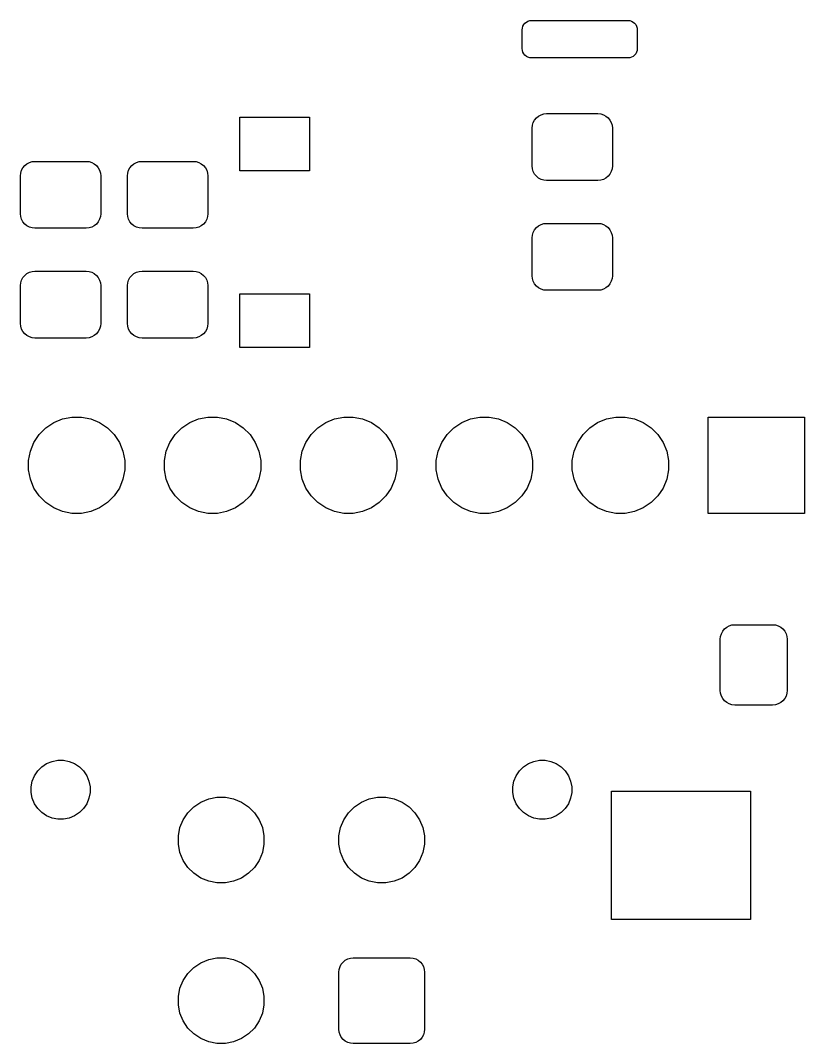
# Model space of a CAD drawing. Extents: x 5.41 to 6.98, y -4.4 to -2.82.
# Drawn here: x 5.994 to 6.571, y -4.398 to -3.646 of the extents above; entities that cross this region are included whole.
import ezdxf

# ---------------------------------------------------------------- set-up
doc = ezdxf.new("R2010")
doc.units = 0
doc.header["$MEASUREMENT"] = 0
doc.layers.add('BLACK', color=7, linetype='CONTINUOUS')

msp = doc.modelspace()

# ---------------------------------------------------------------- linework, layer by layer
at = {"layer": 'BLACK', "linetype": 'CONTINUOUS'}
for p, q in [((6.36521, -3.64824), (6.36625, -3.64738)), ((6.36625, -3.64738), (6.36744, -3.64674)), ((6.36744, -3.64674), (6.36873, -3.64635)), ((6.36873, -3.64635), (6.37008, -3.64622)), ((6.37008, -3.64622), (6.44094, -3.64622)), ((6.44094, -3.64622), (6.44229, -3.64635)), ((6.44229, -3.64635), (6.44358, -3.64674)), ((6.44358, -3.64674), (6.44477, -3.64738)), ((6.44477, -3.64738), (6.44582, -3.64824)), ((6.36319, -3.65311), (6.36332, -3.65177)), ((6.36319, -3.66689), (6.36319, -3.65311)), ((6.36332, -3.65177), (6.36371, -3.65047)), ((6.36371, -3.65047), (6.36435, -3.64928)), ((6.36435, -3.64928), (6.36521, -3.64824)), ((6.44582, -3.64824), (6.44667, -3.64928)), ((6.44667, -3.64928), (6.44731, -3.65047)), ((6.44731, -3.65047), (6.4477, -3.65177)), ((6.4477, -3.65177), (6.44783, -3.65311)), ((6.44783, -3.65311), (6.44783, -3.66689)), ((6.36332, -3.66823), (6.36319, -3.66689)), ((6.36371, -3.66953), (6.36332, -3.66823)), ((6.36435, -3.67072), (6.36371, -3.66953)), ((6.36521, -3.67176), (6.36435, -3.67072)), ((6.44667, -3.67072), (6.44582, -3.67176)), ((6.44731, -3.66953), (6.44667, -3.67072)), ((6.4477, -3.66823), (6.44731, -3.66953)), ((6.44783, -3.66689), (6.4477, -3.66823)), ((6.36625, -3.67262), (6.36521, -3.67176)), ((6.36744, -3.67326), (6.36625, -3.67262)), ((6.36873, -3.67365), (6.36744, -3.67326)), ((6.37008, -3.67378), (6.36873, -3.67365)), ((6.44094, -3.67378), (6.37008, -3.67378)), ((6.44229, -3.67365), (6.44094, -3.67378)), ((6.44358, -3.67326), (6.44229, -3.67365)), ((6.44477, -3.67262), (6.44358, -3.67326)), ((6.44582, -3.67176), (6.44477, -3.67262)), ((6.37523, -3.71649), (6.37708, -3.7155)), ((6.37708, -3.7155), (6.37908, -3.71489)), ((6.37908, -3.71489), (6.38117, -3.71469)), ((6.38117, -3.71469), (6.41883, -3.71469)), ((6.41883, -3.71469), (6.42092, -3.71489)), ((6.42092, -3.71489), (6.42292, -3.7155)), ((6.42292, -3.7155), (6.42477, -3.71649)), ((6.15551, -3.75669), (6.15551, -3.71732)), ((6.15551, -3.71732), (6.20669, -3.71732)), ((6.20669, -3.71732), (6.20669, -3.75669)), ((6.37047, -3.72538), (6.37068, -3.7233)), ((6.37068, -3.7233), (6.37129, -3.72129)), ((6.37129, -3.72129), (6.37228, -3.71944)), ((6.37228, -3.71944), (6.37361, -3.71782)), ((6.37361, -3.71782), (6.37523, -3.71649)), ((6.42477, -3.71649), (6.42639, -3.71782)), ((6.42639, -3.71782), (6.42772, -3.71944)), ((6.42772, -3.71944), (6.42871, -3.72129)), ((6.42871, -3.72129), (6.42932, -3.7233)), ((6.42932, -3.7233), (6.42953, -3.72538)), ((6.37047, -3.7532), (6.37047, -3.72538)), ((6.42953, -3.72538), (6.42953, -3.7532)), ((5.9959, -3.75456), (5.99723, -3.75294)), ((5.99723, -3.75294), (5.99885, -3.75161)), ((5.99885, -3.75161), (6.0007, -3.75062)), ((6.0007, -3.75062), (6.00271, -3.75001)), ((6.00271, -3.75001), (6.00479, -3.7498)), ((6.00479, -3.7498), (6.04245, -3.7498)), ((6.04245, -3.7498), (6.04454, -3.75001)), ((6.04454, -3.75001), (6.04655, -3.75062)), ((6.04655, -3.75062), (6.04839, -3.75161)), ((6.04839, -3.75161), (6.05002, -3.75294)), ((6.05002, -3.75294), (6.05135, -3.75456)), ((6.07464, -3.75456), (6.07597, -3.75294)), ((6.07597, -3.75294), (6.07759, -3.75161)), ((6.07759, -3.75161), (6.07944, -3.75062)), ((6.07944, -3.75062), (6.08145, -3.75001)), ((6.08145, -3.75001), (6.08353, -3.7498)), ((6.08353, -3.7498), (6.12119, -3.7498)), ((6.12119, -3.7498), (6.12328, -3.75001)), ((6.12328, -3.75001), (6.12529, -3.75062)), ((6.12529, -3.75062), (6.12714, -3.75161)), ((6.12714, -3.75161), (6.12876, -3.75294)), ((6.12876, -3.75294), (6.13009, -3.75456)), ((6.37068, -3.75529), (6.37047, -3.7532)), ((6.42953, -3.7532), (6.42932, -3.75529)), ((5.99409, -3.7605), (5.9943, -3.75841)), ((5.99409, -3.78832), (5.99409, -3.7605)), ((5.9943, -3.75841), (5.99491, -3.75641)), ((5.99491, -3.75641), (5.9959, -3.75456)), ((6.05135, -3.75456), (6.05234, -3.75641)), ((6.05234, -3.75641), (6.05294, -3.75841)), ((6.05294, -3.75841), (6.05315, -3.7605)), ((6.05315, -3.7605), (6.05315, -3.78832)), ((6.07283, -3.7605), (6.07304, -3.75841)), ((6.07283, -3.78832), (6.07283, -3.7605)), ((6.07304, -3.75841), (6.07365, -3.75641)), ((6.07365, -3.75641), (6.07464, -3.75456)), ((6.13009, -3.75456), (6.13108, -3.75641)), ((6.13108, -3.75641), (6.13168, -3.75841)), ((6.13168, -3.75841), (6.13189, -3.7605)), ((6.13189, -3.7605), (6.13189, -3.78832)), ((6.20669, -3.75669), (6.15551, -3.75669)), ((6.37129, -3.75729), (6.37068, -3.75529)), ((6.37228, -3.75914), (6.37129, -3.75729)), ((6.37361, -3.76076), (6.37228, -3.75914)), ((6.37523, -3.76209), (6.37361, -3.76076)), ((6.42639, -3.76076), (6.42477, -3.76209)), ((6.42772, -3.75914), (6.42639, -3.76076)), ((6.42871, -3.75729), (6.42772, -3.75914)), ((6.42932, -3.75529), (6.42871, -3.75729)), ((6.37708, -3.76308), (6.37523, -3.76209)), ((6.37908, -3.76369), (6.37708, -3.76308)), ((6.38117, -3.7639), (6.37908, -3.76369)), ((6.41883, -3.7639), (6.38117, -3.7639)), ((6.42092, -3.76369), (6.41883, -3.7639)), ((6.42292, -3.76308), (6.42092, -3.76369)), ((6.42477, -3.76209), (6.42292, -3.76308)), ((5.9943, -3.7904), (5.99409, -3.78832)), ((5.99491, -3.79241), (5.9943, -3.7904)), ((6.05294, -3.7904), (6.05234, -3.79241)), ((6.05315, -3.78832), (6.05294, -3.7904)), ((6.07304, -3.7904), (6.07283, -3.78832)), ((6.07365, -3.79241), (6.07304, -3.7904)), ((6.13168, -3.7904), (6.13108, -3.79241)), ((6.13189, -3.78832), (6.13168, -3.7904)), ((5.9959, -3.79426), (5.99491, -3.79241)), ((5.99723, -3.79588), (5.9959, -3.79426)), ((5.99885, -3.79721), (5.99723, -3.79588)), ((6.0007, -3.7982), (5.99885, -3.79721)), ((6.00271, -3.79881), (6.0007, -3.7982)), ((6.04655, -3.7982), (6.04454, -3.79881)), ((6.04839, -3.79721), (6.04655, -3.7982)), ((6.05002, -3.79588), (6.04839, -3.79721)), ((6.05135, -3.79426), (6.05002, -3.79588)), ((6.05234, -3.79241), (6.05135, -3.79426)), ((6.07464, -3.79426), (6.07365, -3.79241)), ((6.07597, -3.79588), (6.07464, -3.79426)), ((6.07759, -3.79721), (6.07597, -3.79588)), ((6.07944, -3.7982), (6.07759, -3.79721)), ((6.08145, -3.79881), (6.07944, -3.7982)), ((6.12529, -3.7982), (6.12328, -3.79881)), ((6.12714, -3.79721), (6.12529, -3.7982)), ((6.12876, -3.79588), (6.12714, -3.79721)), ((6.13009, -3.79426), (6.12876, -3.79588)), ((6.13108, -3.79241), (6.13009, -3.79426)), ((6.37228, -3.80015), (6.37361, -3.79853)), ((6.37361, -3.79853), (6.37523, -3.7972)), ((6.37523, -3.7972), (6.37708, -3.79621)), ((6.37708, -3.79621), (6.37908, -3.7956)), ((6.37908, -3.7956), (6.38117, -3.79539)), ((6.38117, -3.79539), (6.41883, -3.79539)), ((6.41883, -3.79539), (6.42092, -3.7956)), ((6.42092, -3.7956), (6.42292, -3.79621)), ((6.42292, -3.79621), (6.42477, -3.7972)), ((6.42477, -3.7972), (6.42639, -3.79853)), ((6.42639, -3.79853), (6.42772, -3.80015)), ((6.00479, -3.79902), (6.00271, -3.79881)), ((6.04245, -3.79902), (6.00479, -3.79902)), ((6.04454, -3.79881), (6.04245, -3.79902)), ((6.08353, -3.79902), (6.08145, -3.79881)), ((6.12119, -3.79902), (6.08353, -3.79902)), ((6.12328, -3.79881), (6.12119, -3.79902)), ((6.37047, -3.80609), (6.37068, -3.804)), ((6.37047, -3.83391), (6.37047, -3.80609)), ((6.37068, -3.804), (6.37129, -3.802)), ((6.37129, -3.802), (6.37228, -3.80015)), ((6.42772, -3.80015), (6.42871, -3.802)), ((6.42871, -3.802), (6.42932, -3.804)), ((6.42932, -3.804), (6.42953, -3.80609)), ((6.42953, -3.80609), (6.42953, -3.83391)), ((5.99491, -3.83712), (5.9959, -3.83527)), ((5.9959, -3.83527), (5.99723, -3.83365)), ((5.99723, -3.83365), (5.99885, -3.83231)), ((5.99885, -3.83231), (6.0007, -3.83133)), ((6.0007, -3.83133), (6.00271, -3.83072)), ((6.00271, -3.83072), (6.00479, -3.83051)), ((6.00479, -3.83051), (6.04245, -3.83051)), ((6.04245, -3.83051), (6.04454, -3.83072)), ((6.04454, -3.83072), (6.04655, -3.83133)), ((6.04655, -3.83133), (6.04839, -3.83231)), ((6.04839, -3.83231), (6.05002, -3.83365)), ((6.05002, -3.83365), (6.05135, -3.83527)), ((6.05135, -3.83527), (6.05234, -3.83712)), ((6.07365, -3.83712), (6.07464, -3.83527)), ((6.07464, -3.83527), (6.07597, -3.83365)), ((6.07597, -3.83365), (6.07759, -3.83231)), ((6.07759, -3.83231), (6.07944, -3.83133)), ((6.07944, -3.83133), (6.08145, -3.83072)), ((6.08145, -3.83072), (6.08353, -3.83051)), ((6.08353, -3.83051), (6.12119, -3.83051)), ((6.12119, -3.83051), (6.12328, -3.83072)), ((6.12328, -3.83072), (6.12529, -3.83133)), ((6.12529, -3.83133), (6.12714, -3.83231)), ((6.12714, -3.83231), (6.12876, -3.83365)), ((6.12876, -3.83365), (6.13009, -3.83527)), ((6.13009, -3.83527), (6.13108, -3.83712)), ((6.37068, -3.836), (6.37047, -3.83391)), ((6.37129, -3.838), (6.37068, -3.836)), ((6.42932, -3.836), (6.42871, -3.838)), ((6.42953, -3.83391), (6.42932, -3.836)), ((5.99409, -3.84121), (5.9943, -3.83912)), ((5.99409, -3.86903), (5.99409, -3.84121)), ((5.9943, -3.83912), (5.99491, -3.83712)), ((6.05234, -3.83712), (6.05294, -3.83912)), ((6.05294, -3.83912), (6.05315, -3.84121)), ((6.05315, -3.84121), (6.05315, -3.86903)), ((6.07283, -3.84121), (6.07304, -3.83912)), ((6.07283, -3.86903), (6.07283, -3.84121)), ((6.07304, -3.83912), (6.07365, -3.83712)), ((6.13108, -3.83712), (6.13168, -3.83912)), ((6.13168, -3.83912), (6.13189, -3.84121)), ((6.13189, -3.84121), (6.13189, -3.86903)), ((6.37228, -3.83985), (6.37129, -3.838)), ((6.37361, -3.84147), (6.37228, -3.83985)), ((6.37523, -3.8428), (6.37361, -3.84147)), ((6.37708, -3.84379), (6.37523, -3.8428)), ((6.37908, -3.8444), (6.37708, -3.84379)), ((6.42292, -3.84379), (6.42092, -3.8444)), ((6.42477, -3.8428), (6.42292, -3.84379)), ((6.42639, -3.84147), (6.42477, -3.8428)), ((6.42772, -3.83985), (6.42639, -3.84147)), ((6.42871, -3.838), (6.42772, -3.83985)), ((6.15551, -3.88661), (6.15551, -3.84724)), ((6.15551, -3.84724), (6.20669, -3.84724)), ((6.20669, -3.84724), (6.20669, -3.88661)), ((6.38117, -3.84461), (6.37908, -3.8444)), ((6.41883, -3.84461), (6.38117, -3.84461)), ((6.42092, -3.8444), (6.41883, -3.84461)), ((5.9943, -3.87111), (5.99409, -3.86903)), ((5.99491, -3.87312), (5.9943, -3.87111)), ((5.9959, -3.87497), (5.99491, -3.87312)), ((6.05234, -3.87312), (6.05135, -3.87497)), ((6.05294, -3.87111), (6.05234, -3.87312)), ((6.05315, -3.86903), (6.05294, -3.87111)), ((6.07304, -3.87111), (6.07283, -3.86903)), ((6.07365, -3.87312), (6.07304, -3.87111)), ((6.07464, -3.87497), (6.07365, -3.87312)), ((6.13108, -3.87312), (6.13009, -3.87497)), ((6.13168, -3.87111), (6.13108, -3.87312)), ((6.13189, -3.86903), (6.13168, -3.87111)), ((5.99723, -3.87659), (5.9959, -3.87497)), ((5.99885, -3.87792), (5.99723, -3.87659)), ((6.0007, -3.87891), (5.99885, -3.87792)), ((6.00271, -3.87952), (6.0007, -3.87891)), ((6.00479, -3.87972), (6.00271, -3.87952)), ((6.04245, -3.87972), (6.00479, -3.87972)), ((6.04454, -3.87952), (6.04245, -3.87972)), ((6.04655, -3.87891), (6.04454, -3.87952)), ((6.04839, -3.87792), (6.04655, -3.87891)), ((6.05002, -3.87659), (6.04839, -3.87792)), ((6.05135, -3.87497), (6.05002, -3.87659)), ((6.07597, -3.87659), (6.07464, -3.87497)), ((6.07759, -3.87792), (6.07597, -3.87659)), ((6.07944, -3.87891), (6.07759, -3.87792)), ((6.08145, -3.87952), (6.07944, -3.87891)), ((6.08353, -3.87972), (6.08145, -3.87952)), ((6.12119, -3.87972), (6.08353, -3.87972)), ((6.12328, -3.87952), (6.12119, -3.87972)), ((6.12529, -3.87891), (6.12328, -3.87952)), ((6.12714, -3.87792), (6.12529, -3.87891)), ((6.12876, -3.87659), (6.12714, -3.87792)), ((6.13009, -3.87497), (6.12876, -3.87659)), ((6.20669, -3.88661), (6.15551, -3.88661)), ((6.01865, -3.94183), (6.0251, -3.93916)), ((6.0251, -3.93916), (6.03194, -3.9378)), ((6.03194, -3.9378), (6.03892, -3.9378)), ((6.03892, -3.9378), (6.04577, -3.93916)), ((6.04577, -3.93916), (6.05222, -3.94183)), ((6.11865, -3.94183), (6.1251, -3.93916)), ((6.1251, -3.93916), (6.13194, -3.9378)), ((6.13194, -3.9378), (6.13892, -3.9378)), ((6.13892, -3.9378), (6.14577, -3.93916)), ((6.14577, -3.93916), (6.15222, -3.94183)), ((6.21865, -3.94183), (6.2251, -3.93916)), ((6.2251, -3.93916), (6.23194, -3.9378)), ((6.23194, -3.9378), (6.23892, -3.9378)), ((6.23892, -3.9378), (6.24577, -3.93916)), ((6.24577, -3.93916), (6.25222, -3.94183)), ((6.31865, -3.94183), (6.3251, -3.93916)), ((6.3251, -3.93916), (6.33194, -3.9378)), ((6.33194, -3.9378), (6.33892, -3.9378)), ((6.33892, -3.9378), (6.34577, -3.93916)), ((6.34577, -3.93916), (6.35222, -3.94183)), ((6.41865, -3.94183), (6.4251, -3.93916)), ((6.4251, -3.93916), (6.43194, -3.9378)), ((6.43194, -3.9378), (6.43892, -3.9378)), ((6.43892, -3.9378), (6.44577, -3.93916)), ((6.44577, -3.93916), (6.45222, -3.94183)), ((6.5, -4.00866), (6.5, -3.9378)), ((6.5, -3.9378), (6.57087, -3.9378)), ((6.57087, -3.9378), (6.57087, -4.00866)), ((6.00791, -3.95064), (6.01285, -3.94571)), ((6.01285, -3.94571), (6.01865, -3.94183)), ((6.05222, -3.94183), (6.05802, -3.94571)), ((6.05802, -3.94571), (6.06296, -3.95064)), ((6.10791, -3.95064), (6.11285, -3.94571)), ((6.11285, -3.94571), (6.11865, -3.94183)), ((6.15222, -3.94183), (6.15802, -3.94571)), ((6.15802, -3.94571), (6.16296, -3.95064)), ((6.20791, -3.95064), (6.21285, -3.94571)), ((6.21285, -3.94571), (6.21865, -3.94183)), ((6.25222, -3.94183), (6.25802, -3.94571)), ((6.25802, -3.94571), (6.26296, -3.95064)), ((6.30791, -3.95064), (6.31285, -3.94571)), ((6.31285, -3.94571), (6.31865, -3.94183)), ((6.35222, -3.94183), (6.35802, -3.94571)), ((6.35802, -3.94571), (6.36296, -3.95064)), ((6.40791, -3.95064), (6.41285, -3.94571)), ((6.41285, -3.94571), (6.41865, -3.94183)), ((6.45222, -3.94183), (6.45802, -3.94571)), ((6.45802, -3.94571), (6.46296, -3.95064)), ((6.00136, -3.96289), (6.00403, -3.95644)), ((6.00403, -3.95644), (6.00791, -3.95064)), ((6.06296, -3.95064), (6.06683, -3.95644)), ((6.06683, -3.95644), (6.0695, -3.96289)), ((6.10136, -3.96289), (6.10403, -3.95644)), ((6.10403, -3.95644), (6.10791, -3.95064)), ((6.16296, -3.95064), (6.16683, -3.95644)), ((6.16683, -3.95644), (6.1695, -3.96289)), ((6.20136, -3.96289), (6.20403, -3.95644)), ((6.20403, -3.95644), (6.20791, -3.95064)), ((6.26296, -3.95064), (6.26683, -3.95644)), ((6.26683, -3.95644), (6.2695, -3.96289)), ((6.30136, -3.96289), (6.30403, -3.95644)), ((6.30403, -3.95644), (6.30791, -3.95064)), ((6.36296, -3.95064), (6.36683, -3.95644)), ((6.36683, -3.95644), (6.3695, -3.96289)), ((6.40136, -3.96289), (6.40403, -3.95644)), ((6.40403, -3.95644), (6.40791, -3.95064)), ((6.46296, -3.95064), (6.46683, -3.95644)), ((6.46683, -3.95644), (6.4695, -3.96289)), ((6, -3.96974), (6.00136, -3.96289)), ((6.0695, -3.96289), (6.07087, -3.96974)), ((6.1, -3.96974), (6.10136, -3.96289)), ((6.1695, -3.96289), (6.17087, -3.96974)), ((6.2, -3.96974), (6.20136, -3.96289)), ((6.2695, -3.96289), (6.27087, -3.96974)), ((6.3, -3.96974), (6.30136, -3.96289)), ((6.3695, -3.96289), (6.37087, -3.96974)), ((6.4, -3.96974), (6.40136, -3.96289)), ((6.4695, -3.96289), (6.47087, -3.96974)), ((6, -3.97672), (6, -3.96974)), ((6.07087, -3.96974), (6.07087, -3.97672)), ((6.1, -3.97672), (6.1, -3.96974)), ((6.17087, -3.96974), (6.17087, -3.97672)), ((6.2, -3.97672), (6.2, -3.96974)), ((6.27087, -3.96974), (6.27087, -3.97672)), ((6.3, -3.97672), (6.3, -3.96974)), ((6.37087, -3.96974), (6.37087, -3.97672)), ((6.4, -3.97672), (6.4, -3.96974)), ((6.47087, -3.96974), (6.47087, -3.97672)), ((6.00136, -3.98356), (6, -3.97672)), ((6.07087, -3.97672), (6.0695, -3.98356)), ((6.10136, -3.98356), (6.1, -3.97672)), ((6.17087, -3.97672), (6.1695, -3.98356)), ((6.20136, -3.98356), (6.2, -3.97672)), ((6.27087, -3.97672), (6.2695, -3.98356)), ((6.30136, -3.98356), (6.3, -3.97672)), ((6.37087, -3.97672), (6.3695, -3.98356)), ((6.40136, -3.98356), (6.4, -3.97672)), ((6.47087, -3.97672), (6.4695, -3.98356)), ((6.00403, -3.99001), (6.00136, -3.98356)), ((6.0695, -3.98356), (6.06683, -3.99001)), ((6.10403, -3.99001), (6.10136, -3.98356)), ((6.1695, -3.98356), (6.16683, -3.99001)), ((6.20403, -3.99001), (6.20136, -3.98356)), ((6.2695, -3.98356), (6.26683, -3.99001)), ((6.30403, -3.99001), (6.30136, -3.98356)), ((6.3695, -3.98356), (6.36683, -3.99001)), ((6.40403, -3.99001), (6.40136, -3.98356)), ((6.4695, -3.98356), (6.46683, -3.99001)), ((6.00791, -3.99582), (6.00403, -3.99001)), ((6.06683, -3.99001), (6.06296, -3.99582)), ((6.10791, -3.99582), (6.10403, -3.99001)), ((6.16683, -3.99001), (6.16296, -3.99582)), ((6.20791, -3.99582), (6.20403, -3.99001)), ((6.26683, -3.99001), (6.26296, -3.99582)), ((6.30791, -3.99582), (6.30403, -3.99001)), ((6.36683, -3.99001), (6.36296, -3.99582)), ((6.40791, -3.99582), (6.40403, -3.99001)), ((6.46683, -3.99001), (6.46296, -3.99582)), ((6.01285, -4.00075), (6.00791, -3.99582)), ((6.01865, -4.00463), (6.01285, -4.00075)), ((6.05802, -4.00075), (6.05222, -4.00463)), ((6.06296, -3.99582), (6.05802, -4.00075)), ((6.11285, -4.00075), (6.10791, -3.99582)), ((6.11865, -4.00463), (6.11285, -4.00075)), ((6.15802, -4.00075), (6.15222, -4.00463)), ((6.16296, -3.99582), (6.15802, -4.00075)), ((6.21285, -4.00075), (6.20791, -3.99582)), ((6.21865, -4.00463), (6.21285, -4.00075)), ((6.25802, -4.00075), (6.25222, -4.00463)), ((6.26296, -3.99582), (6.25802, -4.00075)), ((6.31285, -4.00075), (6.30791, -3.99582)), ((6.31865, -4.00463), (6.31285, -4.00075)), ((6.35802, -4.00075), (6.35222, -4.00463)), ((6.36296, -3.99582), (6.35802, -4.00075)), ((6.41285, -4.00075), (6.40791, -3.99582)), ((6.41865, -4.00463), (6.41285, -4.00075)), ((6.45802, -4.00075), (6.45222, -4.00463)), ((6.46296, -3.99582), (6.45802, -4.00075)), ((6.0251, -4.0073), (6.01865, -4.00463)), ((6.03194, -4.00866), (6.0251, -4.0073)), ((6.03892, -4.00866), (6.03194, -4.00866)), ((6.04577, -4.0073), (6.03892, -4.00866)), ((6.05222, -4.00463), (6.04577, -4.0073)), ((6.1251, -4.0073), (6.11865, -4.00463)), ((6.13194, -4.00866), (6.1251, -4.0073)), ((6.13892, -4.00866), (6.13194, -4.00866)), ((6.14577, -4.0073), (6.13892, -4.00866)), ((6.15222, -4.00463), (6.14577, -4.0073)), ((6.2251, -4.0073), (6.21865, -4.00463)), ((6.23194, -4.00866), (6.2251, -4.0073)), ((6.23892, -4.00866), (6.23194, -4.00866)), ((6.24577, -4.0073), (6.23892, -4.00866)), ((6.25222, -4.00463), (6.24577, -4.0073)), ((6.3251, -4.0073), (6.31865, -4.00463)), ((6.33194, -4.00866), (6.3251, -4.0073)), ((6.33892, -4.00866), (6.33194, -4.00866)), ((6.34577, -4.0073), (6.33892, -4.00866)), ((6.35222, -4.00463), (6.34577, -4.0073)), ((6.4251, -4.0073), (6.41865, -4.00463)), ((6.43194, -4.00866), (6.4251, -4.0073)), ((6.43892, -4.00866), (6.43194, -4.00866)), ((6.44577, -4.0073), (6.43892, -4.00866)), ((6.45222, -4.00463), (6.44577, -4.0073)), ((6.57087, -4.00866), (6.5, -4.00866)), ((6.51361, -4.09228), (6.51546, -4.09129)), ((6.51546, -4.09129), (6.51747, -4.09068)), ((6.51747, -4.09068), (6.51956, -4.09047)), ((6.51956, -4.09047), (6.54737, -4.09047)), ((6.54737, -4.09047), (6.54946, -4.09068)), ((6.54946, -4.09068), (6.55147, -4.09129)), ((6.55147, -4.09129), (6.55332, -4.09228)), ((6.50886, -4.10117), (6.50906, -4.09908)), ((6.50906, -4.09908), (6.50967, -4.09708)), ((6.50967, -4.09708), (6.51066, -4.09523)), ((6.51066, -4.09523), (6.51199, -4.09361)), ((6.51199, -4.09361), (6.51361, -4.09228)), ((6.55332, -4.09228), (6.55494, -4.09361)), ((6.55494, -4.09361), (6.55627, -4.09523)), ((6.55627, -4.09523), (6.55726, -4.09708)), ((6.55726, -4.09708), (6.55787, -4.09908)), ((6.55787, -4.09908), (6.55807, -4.10117)), ((6.50886, -4.13883), (6.50886, -4.10117)), ((6.55807, -4.10117), (6.55807, -4.13883)), ((6.50906, -4.14092), (6.50886, -4.13883)), ((6.50967, -4.14292), (6.50906, -4.14092)), ((6.51066, -4.14477), (6.50967, -4.14292)), ((6.55726, -4.14292), (6.55627, -4.14477)), ((6.55787, -4.14092), (6.55726, -4.14292)), ((6.55807, -4.13883), (6.55787, -4.14092)), ((6.51199, -4.14639), (6.51066, -4.14477)), ((6.51361, -4.14772), (6.51199, -4.14639)), ((6.51546, -4.14871), (6.51361, -4.14772)), ((6.51747, -4.14932), (6.51546, -4.14871)), ((6.51956, -4.14953), (6.51747, -4.14932)), ((6.54737, -4.14953), (6.51956, -4.14953)), ((6.54946, -4.14932), (6.54737, -4.14953)), ((6.55147, -4.14871), (6.54946, -4.14932)), ((6.55332, -4.14772), (6.55147, -4.14871)), ((6.55494, -4.14639), (6.55332, -4.14772)), ((6.55627, -4.14477), (6.55494, -4.14639)), ((6.0068, -4.19801), (6.00982, -4.19499)), ((6.00982, -4.19499), (6.01337, -4.19262)), ((6.01337, -4.19262), (6.01731, -4.19099)), ((6.01731, -4.19099), (6.02149, -4.19016)), ((6.02149, -4.19016), (6.02575, -4.19016)), ((6.02575, -4.19016), (6.02994, -4.19099)), ((6.02994, -4.19099), (6.03388, -4.19262)), ((6.03388, -4.19262), (6.03743, -4.19499)), ((6.03743, -4.19499), (6.04044, -4.19801)), ((6.36113, -4.19801), (6.36415, -4.19499)), ((6.36415, -4.19499), (6.3677, -4.19262)), ((6.3677, -4.19262), (6.37164, -4.19099)), ((6.37164, -4.19099), (6.37582, -4.19016)), ((6.37582, -4.19016), (6.38009, -4.19016)), ((6.38009, -4.19016), (6.38427, -4.19099)), ((6.38427, -4.19099), (6.38821, -4.19262)), ((6.38821, -4.19262), (6.39176, -4.19499)), ((6.39176, -4.19499), (6.39477, -4.19801)), ((6.0028, -4.20549), (6.00443, -4.20155)), ((6.00443, -4.20155), (6.0068, -4.19801)), ((6.04044, -4.19801), (6.04281, -4.20155)), ((6.04281, -4.20155), (6.04444, -4.20549)), ((6.35713, -4.20549), (6.35876, -4.20155)), ((6.35876, -4.20155), (6.36113, -4.19801)), ((6.39477, -4.19801), (6.39714, -4.20155)), ((6.39714, -4.20155), (6.39877, -4.20549)), ((6.00197, -4.20968), (6.0028, -4.20549)), ((6.00197, -4.21394), (6.00197, -4.20968)), ((6.04444, -4.20549), (6.04528, -4.20968)), ((6.04528, -4.20968), (6.04528, -4.21394)), ((6.3563, -4.20968), (6.35713, -4.20549)), ((6.3563, -4.21394), (6.3563, -4.20968)), ((6.39877, -4.20549), (6.39961, -4.20968)), ((6.39961, -4.20968), (6.39961, -4.21394)), ((6.0028, -4.21813), (6.00197, -4.21394)), ((6.00443, -4.22207), (6.0028, -4.21813)), ((6.04444, -4.21813), (6.04281, -4.22207)), ((6.04528, -4.21394), (6.04444, -4.21813)), ((6.12681, -4.22091), (6.13255, -4.21853)), ((6.13255, -4.21853), (6.13863, -4.21732)), ((6.13863, -4.21732), (6.14483, -4.21732)), ((6.14483, -4.21732), (6.15092, -4.21853)), ((6.15092, -4.21853), (6.15665, -4.22091)), ((6.24492, -4.22091), (6.25066, -4.21853)), ((6.25066, -4.21853), (6.25674, -4.21732)), ((6.25674, -4.21732), (6.26294, -4.21732)), ((6.26294, -4.21732), (6.26903, -4.21853)), ((6.26903, -4.21853), (6.27476, -4.22091)), ((6.35713, -4.21813), (6.3563, -4.21394)), ((6.35876, -4.22207), (6.35713, -4.21813)), ((6.39877, -4.21813), (6.39714, -4.22207)), ((6.39961, -4.21394), (6.39877, -4.21813)), ((6.42882, -4.30724), (6.42882, -4.21276)), ((6.42882, -4.21276), (6.53118, -4.21276)), ((6.53118, -4.21276), (6.53118, -4.30724)), ((6.0068, -4.22561), (6.00443, -4.22207)), ((6.00982, -4.22863), (6.0068, -4.22561)), ((6.04044, -4.22561), (6.03743, -4.22863)), ((6.04281, -4.22207), (6.04044, -4.22561)), ((6.11727, -4.22874), (6.12165, -4.22435)), ((6.12165, -4.22435), (6.12681, -4.22091)), ((6.15665, -4.22091), (6.16181, -4.22435)), ((6.16181, -4.22435), (6.1662, -4.22874)), ((6.23538, -4.22874), (6.23976, -4.22435)), ((6.23976, -4.22435), (6.24492, -4.22091)), ((6.27476, -4.22091), (6.27992, -4.22435)), ((6.27992, -4.22435), (6.28431, -4.22874)), ((6.36113, -4.22561), (6.35876, -4.22207)), ((6.36415, -4.22863), (6.36113, -4.22561)), ((6.39477, -4.22561), (6.39176, -4.22863)), ((6.39714, -4.22207), (6.39477, -4.22561)), ((6.01337, -4.231), (6.00982, -4.22863)), ((6.01731, -4.23263), (6.01337, -4.231)), ((6.02149, -4.23346), (6.01731, -4.23263)), ((6.02575, -4.23346), (6.02149, -4.23346)), ((6.02994, -4.23263), (6.02575, -4.23346)), ((6.03388, -4.231), (6.02994, -4.23263)), ((6.03743, -4.22863), (6.03388, -4.231)), ((6.11145, -4.23963), (6.11382, -4.2339)), ((6.11382, -4.2339), (6.11727, -4.22874)), ((6.1662, -4.22874), (6.16964, -4.2339)), ((6.16964, -4.2339), (6.17202, -4.23963)), ((6.22956, -4.23963), (6.23193, -4.2339)), ((6.23193, -4.2339), (6.23538, -4.22874)), ((6.28431, -4.22874), (6.28775, -4.2339)), ((6.28775, -4.2339), (6.29013, -4.23963)), ((6.3677, -4.231), (6.36415, -4.22863)), ((6.37164, -4.23263), (6.3677, -4.231)), ((6.37582, -4.23346), (6.37164, -4.23263)), ((6.38009, -4.23346), (6.37582, -4.23346)), ((6.38427, -4.23263), (6.38009, -4.23346)), ((6.38821, -4.231), (6.38427, -4.23263)), ((6.39176, -4.22863), (6.38821, -4.231)), ((6.11024, -4.24572), (6.11145, -4.23963)), ((6.17202, -4.23963), (6.17323, -4.24572)), ((6.22835, -4.24572), (6.22956, -4.23963)), ((6.29013, -4.23963), (6.29134, -4.24572)), ((6.11024, -4.25192), (6.11024, -4.24572)), ((6.17323, -4.24572), (6.17323, -4.25192)), ((6.22835, -4.25192), (6.22835, -4.24572)), ((6.29134, -4.24572), (6.29134, -4.25192)), ((6.11145, -4.25801), (6.11024, -4.25192)), ((6.17323, -4.25192), (6.17202, -4.25801)), ((6.22956, -4.25801), (6.22835, -4.25192)), ((6.29134, -4.25192), (6.29013, -4.25801)), ((6.11382, -4.26374), (6.11145, -4.25801)), ((6.11727, -4.2689), (6.11382, -4.26374)), ((6.16964, -4.26374), (6.1662, -4.2689)), ((6.17202, -4.25801), (6.16964, -4.26374)), ((6.23193, -4.26374), (6.22956, -4.25801)), ((6.23538, -4.2689), (6.23193, -4.26374)), ((6.28775, -4.26374), (6.28431, -4.2689)), ((6.29013, -4.25801), (6.28775, -4.26374)), ((6.12165, -4.27328), (6.11727, -4.2689)), ((6.1662, -4.2689), (6.16181, -4.27328)), ((6.23976, -4.27328), (6.23538, -4.2689)), ((6.28431, -4.2689), (6.27992, -4.27328)), ((6.12681, -4.27673), (6.12165, -4.27328)), ((6.13255, -4.2791), (6.12681, -4.27673)), ((6.13863, -4.28031), (6.13255, -4.2791)), ((6.15092, -4.2791), (6.14483, -4.28031)), ((6.15665, -4.27673), (6.15092, -4.2791)), ((6.16181, -4.27328), (6.15665, -4.27673)), ((6.24492, -4.27673), (6.23976, -4.27328)), ((6.25066, -4.2791), (6.24492, -4.27673)), ((6.25674, -4.28031), (6.25066, -4.2791)), ((6.26903, -4.2791), (6.26294, -4.28031)), ((6.27476, -4.27673), (6.26903, -4.2791)), ((6.27992, -4.27328), (6.27476, -4.27673)), ((6.14483, -4.28031), (6.13863, -4.28031)), ((6.26294, -4.28031), (6.25674, -4.28031)), ((6.53118, -4.30724), (6.42882, -4.30724)), ((6.12165, -4.34246), (6.12681, -4.33902)), ((6.12681, -4.33902), (6.13255, -4.33664)), ((6.13255, -4.33664), (6.13863, -4.33543)), ((6.13863, -4.33543), (6.14483, -4.33543)), ((6.14483, -4.33543), (6.15092, -4.33664)), ((6.15092, -4.33664), (6.15665, -4.33902)), ((6.15665, -4.33902), (6.16181, -4.34246)), ((6.22915, -4.34191), (6.23012, -4.3401)), ((6.23012, -4.3401), (6.23142, -4.33851)), ((6.23142, -4.33851), (6.23301, -4.3372)), ((6.23301, -4.3372), (6.23483, -4.33623)), ((6.23483, -4.33623), (6.2368, -4.33563)), ((6.2368, -4.33563), (6.23885, -4.33543)), ((6.23885, -4.33543), (6.28084, -4.33543)), ((6.28084, -4.33543), (6.28289, -4.33563)), ((6.28289, -4.33563), (6.28486, -4.33623)), ((6.28486, -4.33623), (6.28667, -4.3372)), ((6.28667, -4.3372), (6.28826, -4.33851)), ((6.28826, -4.33851), (6.28957, -4.3401)), ((6.28957, -4.3401), (6.29054, -4.34191)), ((6.11382, -4.35201), (6.11727, -4.34685)), ((6.11727, -4.34685), (6.12165, -4.34246)), ((6.16181, -4.34246), (6.1662, -4.34685)), ((6.1662, -4.34685), (6.16964, -4.35201)), ((6.22835, -4.34593), (6.22855, -4.34388)), ((6.22835, -4.38793), (6.22835, -4.34593)), ((6.22855, -4.34388), (6.22915, -4.34191)), ((6.29054, -4.34191), (6.29114, -4.34388)), ((6.29114, -4.34388), (6.29134, -4.34593)), ((6.29134, -4.34593), (6.29134, -4.38793)), ((6.11145, -4.35774), (6.11382, -4.35201)), ((6.16964, -4.35201), (6.17202, -4.35774)), ((6.11024, -4.36383), (6.11145, -4.35774)), ((6.17202, -4.35774), (6.17323, -4.36383)), ((6.11024, -4.37003), (6.11024, -4.36383)), ((6.11145, -4.37612), (6.11024, -4.37003)), ((6.17323, -4.37003), (6.17202, -4.37612)), ((6.17323, -4.36383), (6.17323, -4.37003)), ((6.11382, -4.38185), (6.11145, -4.37612)), ((6.17202, -4.37612), (6.16964, -4.38185)), ((6.11727, -4.38701), (6.11382, -4.38185)), ((6.16964, -4.38185), (6.1662, -4.38701)), ((6.12165, -4.39139), (6.11727, -4.38701)), ((6.12681, -4.39484), (6.12165, -4.39139)), ((6.16181, -4.39139), (6.15665, -4.39484)), ((6.1662, -4.38701), (6.16181, -4.39139)), ((6.22855, -4.38997), (6.22835, -4.38793)), ((6.22915, -4.39194), (6.22855, -4.38997)), ((6.23012, -4.39376), (6.22915, -4.39194)), ((6.29054, -4.39194), (6.28957, -4.39376)), ((6.29114, -4.38997), (6.29054, -4.39194)), ((6.29134, -4.38793), (6.29114, -4.38997)), ((6.13255, -4.39721), (6.12681, -4.39484)), ((6.13863, -4.39843), (6.13255, -4.39721)), ((6.14483, -4.39843), (6.13863, -4.39843)), ((6.15092, -4.39721), (6.14483, -4.39843)), ((6.15665, -4.39484), (6.15092, -4.39721)), ((6.23142, -4.39535), (6.23012, -4.39376)), ((6.23301, -4.39666), (6.23142, -4.39535)), ((6.23483, -4.39763), (6.23301, -4.39666)), ((6.2368, -4.39822), (6.23483, -4.39763)), ((6.23885, -4.39843), (6.2368, -4.39822)), ((6.28084, -4.39843), (6.23885, -4.39843)), ((6.28289, -4.39822), (6.28084, -4.39843)), ((6.28486, -4.39763), (6.28289, -4.39822)), ((6.28667, -4.39666), (6.28486, -4.39763)), ((6.28826, -4.39535), (6.28667, -4.39666)), ((6.28957, -4.39376), (6.28826, -4.39535))]:
    msp.add_line(p, q, dxfattribs=at)

doc.saveas('drawing.dxf')
